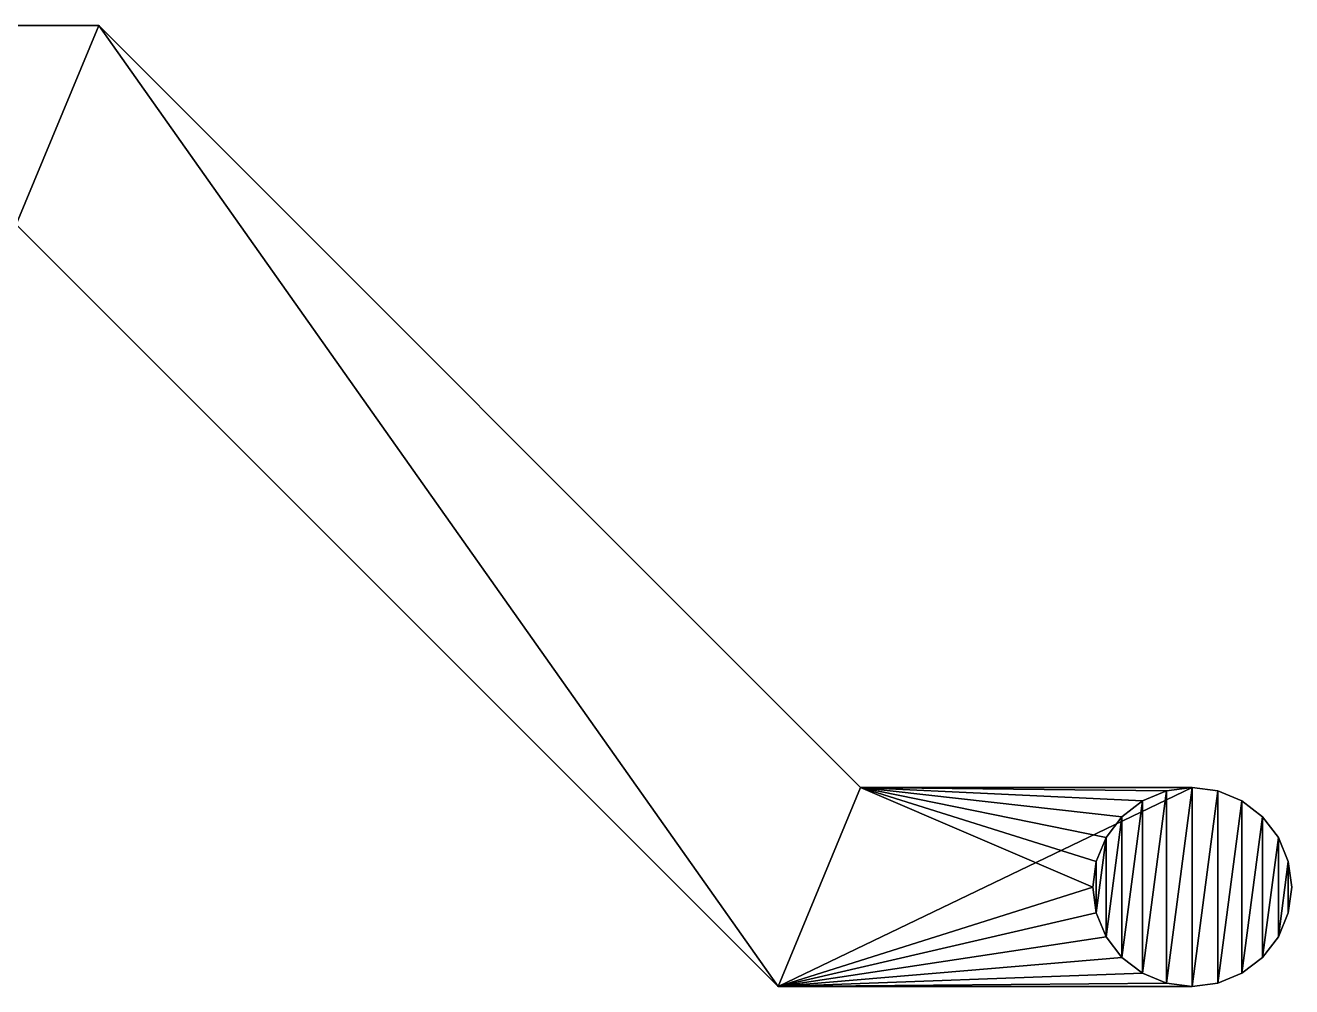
# Model space of a CAD drawing. Extents: x -32 to 38.3, y -16.7 to 82.8.
# Drawn here: x 9.23 to 28.33, y 56.62 to 71.11 of the extents above; entities that cross this region are included whole.
import ezdxf

# ---------------------------------------------------------------- set-up
doc = ezdxf.new("R2010")
doc.units = 0
doc.header["$MEASUREMENT"] = 0
doc.layers.add('STL2DXF', color=7, linetype='Continuous')

msp = doc.modelspace()

# ---------------------------------------------------------------- linework, layer by layer
at = {"layer": 'STL2DXF'}
for points in [[(10.34, 71.11, 4), (-15.421, 71.11, 1), (-15.421, 71.11, 4)], [(-15.421, 71.11, 1), (10.34, 71.11, 4), (10.34, 71.11, 1)], [(10.34, 71.11, 1), (9.097, 68.11, 1), (-15.421, 71.11, 1)], [(9.097, 68.11, 4), (10.34, 71.11, 4), (-15.421, 71.11, 4)], [(10.34, 71.11, 1), (20.582, 56.625, 1), (9.097, 68.11, 1)], [(20.582, 56.625, 4), (10.34, 71.11, 4), (9.097, 68.11, 4)], [(10.34, 71.11, 1), (21.825, 59.625, 4), (21.825, 59.625, 1)], [(21.825, 59.625, 4), (10.34, 71.11, 1), (10.34, 71.11, 4)], [(21.825, 59.625, 1), (20.582, 56.625, 1), (10.34, 71.11, 1)], [(20.582, 56.625, 4), (21.825, 59.625, 4), (10.34, 71.11, 4)], [(9.097, 68.11, 4), (20.582, 56.625, 1), (20.582, 56.625, 4)], [(20.582, 56.625, 1), (9.097, 68.11, 4), (9.097, 68.11, 1)], [(26.825, 59.625, 1), (26.825, 56.625, 1), (20.582, 56.625, 1)], [(26.825, 59.625, 1), (20.582, 56.625, 1), (21.825, 59.625, 1)], [(20.582, 56.625, 4), (25.325, 58.125, 4), (21.825, 59.625, 4)], [(21.825, 59.625, 4), (26.437, 59.574, 4), (26.825, 59.625, 4)], [(26.437, 59.574, 4), (21.825, 59.625, 4), (26.075, 59.424, 4)], [(26.075, 59.424, 4), (21.825, 59.625, 4), (25.764, 59.186, 4)], [(25.764, 59.186, 4), (21.825, 59.625, 4), (25.526, 58.875, 4)], [(25.526, 58.875, 4), (21.825, 59.625, 4), (25.376, 58.513, 4)], [(25.376, 58.513, 4), (21.825, 59.625, 4), (25.325, 58.125, 4)], [(26.825, 59.625, 4), (21.825, 59.625, 1), (21.825, 59.625, 4)], [(21.825, 59.625, 1), (26.825, 59.625, 4), (26.825, 59.625, 1)], [(26.437, 59.574, 5), (26.437, 56.676, 5), (26.075, 56.826, 5)], [(26.437, 59.574, 5), (26.075, 56.826, 5), (26.075, 59.424, 5)], [(26.437, 59.574, 4), (26.075, 59.424, 5), (26.437, 59.574, 5)], [(26.075, 59.424, 5), (26.437, 59.574, 4), (26.075, 59.424, 4)], [(26.825, 59.625, 5), (26.825, 56.625, 5), (26.437, 56.676, 5)], [(26.825, 59.625, 5), (26.437, 56.676, 5), (26.437, 59.574, 5)], [(26.825, 59.625, 5), (26.437, 59.574, 4), (26.437, 59.574, 5)], [(26.437, 59.574, 4), (26.825, 59.625, 5), (26.825, 59.625, 4)], [(27.213, 59.574, 5), (26.825, 56.625, 5), (26.825, 59.625, 5)], [(27.213, 59.574, 1), (26.825, 56.625, 1), (26.825, 59.625, 1)], [(27.213, 59.574, 1), (26.825, 59.625, 5), (27.213, 59.574, 5)], [(26.825, 59.625, 5), (27.213, 59.574, 1), (26.825, 59.625, 4)], [(26.825, 59.625, 4), (27.213, 59.574, 1), (26.825, 59.625, 1)], [(27.213, 59.574, 5), (27.213, 56.676, 5), (26.825, 56.625, 5)], [(27.213, 59.574, 1), (27.213, 56.676, 1), (26.825, 56.625, 1)], [(27.575, 59.424, 5), (27.213, 56.676, 5), (27.213, 59.574, 5)], [(27.575, 59.424, 1), (27.213, 56.676, 1), (27.213, 59.574, 1)], [(27.575, 59.424, 5), (27.213, 59.574, 1), (27.213, 59.574, 5)], [(27.213, 59.574, 1), (27.575, 59.424, 5), (27.575, 59.424, 1)], [(26.075, 59.424, 5), (26.075, 56.826, 5), (25.764, 57.064, 5)], [(26.075, 59.424, 5), (25.764, 57.064, 5), (25.764, 59.186, 5)], [(26.075, 59.424, 5), (25.764, 59.186, 4), (25.764, 59.186, 5)], [(25.764, 59.186, 4), (26.075, 59.424, 5), (26.075, 59.424, 4)], [(27.575, 59.424, 5), (27.575, 56.826, 5), (27.213, 56.676, 5)], [(27.575, 59.424, 1), (27.575, 56.826, 1), (27.213, 56.676, 1)], [(27.886, 59.186, 5), (27.575, 56.826, 5), (27.575, 59.424, 5)], [(27.886, 59.186, 1), (27.575, 56.826, 1), (27.575, 59.424, 1)], [(27.886, 59.186, 1), (27.575, 59.424, 5), (27.886, 59.186, 5)], [(27.575, 59.424, 5), (27.886, 59.186, 1), (27.575, 59.424, 1)], [(25.764, 59.186, 5), (25.764, 57.064, 5), (25.526, 57.375, 5)], [(25.764, 59.186, 5), (25.526, 57.375, 5), (25.526, 58.875, 5)], [(25.764, 59.186, 5), (25.526, 58.875, 4), (25.526, 58.875, 5)], [(25.526, 58.875, 4), (25.764, 59.186, 5), (25.764, 59.186, 4)], [(27.886, 59.186, 5), (27.886, 57.064, 5), (27.575, 56.826, 5)], [(27.886, 59.186, 1), (27.886, 57.064, 1), (27.575, 56.826, 1)], [(28.124, 58.875, 5), (27.886, 57.064, 5), (27.886, 59.186, 5)], [(28.124, 58.875, 1), (27.886, 57.064, 1), (27.886, 59.186, 1)], [(27.886, 59.186, 1), (28.124, 58.875, 5), (28.124, 58.875, 1)], [(28.124, 58.875, 5), (27.886, 59.186, 1), (27.886, 59.186, 5)], [(25.526, 58.875, 5), (25.526, 57.375, 5), (25.376, 57.737, 5)], [(25.526, 58.875, 5), (25.376, 57.737, 5), (25.376, 58.513, 5)], [(25.526, 58.875, 5), (25.376, 58.513, 4), (25.376, 58.513, 5)], [(25.376, 58.513, 4), (25.526, 58.875, 5), (25.526, 58.875, 4)], [(28.124, 58.875, 5), (28.124, 57.375, 5), (27.886, 57.064, 5)], [(28.124, 58.875, 1), (28.124, 57.375, 1), (27.886, 57.064, 1)], [(28.274, 58.513, 5), (28.124, 57.375, 5), (28.124, 58.875, 5)], [(28.274, 58.513, 1), (28.124, 57.375, 1), (28.124, 58.875, 1)], [(28.124, 58.875, 1), (28.274, 58.513, 5), (28.274, 58.513, 1)], [(28.274, 58.513, 5), (28.124, 58.875, 1), (28.124, 58.875, 5)], [(25.376, 58.513, 5), (25.376, 57.737, 5), (25.325, 58.125, 5)], [(25.376, 58.513, 5), (25.325, 58.125, 4), (25.325, 58.125, 5)], [(25.325, 58.125, 4), (25.376, 58.513, 5), (25.376, 58.513, 4)], [(28.274, 58.513, 5), (28.274, 57.737, 5), (28.124, 57.375, 5)], [(28.274, 58.513, 1), (28.274, 57.737, 1), (28.124, 57.375, 1)], [(28.274, 57.737, 5), (28.274, 58.513, 5), (28.325, 58.125, 5)], [(28.274, 57.737, 1), (28.274, 58.513, 1), (28.325, 58.125, 1)], [(28.274, 58.513, 1), (28.325, 58.125, 5), (28.325, 58.125, 1)], [(28.325, 58.125, 5), (28.274, 58.513, 1), (28.274, 58.513, 5)], [(20.582, 56.625, 4), (25.376, 57.737, 4), (25.325, 58.125, 4)], [(25.325, 58.125, 5), (25.376, 57.737, 4), (25.376, 57.737, 5)], [(25.376, 57.737, 4), (25.325, 58.125, 5), (25.325, 58.125, 4)], [(28.325, 58.125, 1), (28.274, 57.737, 5), (28.274, 57.737, 1)], [(28.274, 57.737, 5), (28.325, 58.125, 1), (28.325, 58.125, 5)], [(20.582, 56.625, 4), (25.526, 57.375, 4), (25.376, 57.737, 4)], [(25.376, 57.737, 5), (25.526, 57.375, 4), (25.526, 57.375, 5)], [(25.526, 57.375, 4), (25.376, 57.737, 5), (25.376, 57.737, 4)], [(28.274, 57.737, 1), (28.124, 57.375, 5), (28.124, 57.375, 1)], [(28.124, 57.375, 5), (28.274, 57.737, 1), (28.274, 57.737, 5)], [(20.582, 56.625, 4), (25.764, 57.064, 4), (25.526, 57.375, 4)], [(25.526, 57.375, 5), (25.764, 57.064, 4), (25.764, 57.064, 5)], [(25.764, 57.064, 4), (25.526, 57.375, 5), (25.526, 57.375, 4)], [(28.124, 57.375, 1), (27.886, 57.064, 5), (27.886, 57.064, 1)], [(27.886, 57.064, 5), (28.124, 57.375, 1), (28.124, 57.375, 5)], [(20.582, 56.625, 4), (26.075, 56.826, 4), (25.764, 57.064, 4)], [(25.764, 57.064, 4), (26.075, 56.826, 5), (25.764, 57.064, 5)], [(26.075, 56.826, 5), (25.764, 57.064, 4), (26.075, 56.826, 4)], [(27.575, 56.826, 5), (27.886, 57.064, 1), (27.886, 57.064, 5)], [(27.886, 57.064, 1), (27.575, 56.826, 5), (27.575, 56.826, 1)], [(20.582, 56.625, 4), (26.437, 56.676, 4), (26.075, 56.826, 4)], [(26.075, 56.826, 5), (26.437, 56.676, 4), (26.437, 56.676, 5)], [(26.437, 56.676, 4), (26.075, 56.826, 5), (26.075, 56.826, 4)], [(27.213, 56.676, 1), (27.575, 56.826, 5), (27.213, 56.676, 5)], [(27.575, 56.826, 5), (27.213, 56.676, 1), (27.575, 56.826, 1)], [(26.437, 56.676, 4), (20.582, 56.625, 4), (26.825, 56.625, 4)], [(20.582, 56.625, 1), (26.825, 56.625, 4), (20.582, 56.625, 4)], [(26.825, 56.625, 4), (20.582, 56.625, 1), (26.825, 56.625, 1)], [(26.437, 56.676, 4), (26.825, 56.625, 5), (26.437, 56.676, 5)], [(26.825, 56.625, 5), (26.437, 56.676, 4), (26.825, 56.625, 4)], [(26.825, 56.625, 5), (27.213, 56.676, 1), (27.213, 56.676, 5)], [(27.213, 56.676, 1), (26.825, 56.625, 5), (26.825, 56.625, 4)], [(27.213, 56.676, 1), (26.825, 56.625, 4), (26.825, 56.625, 1)]]:
    msp.add_3dface(points, dxfattribs=at)

doc.saveas('drawing.dxf')
